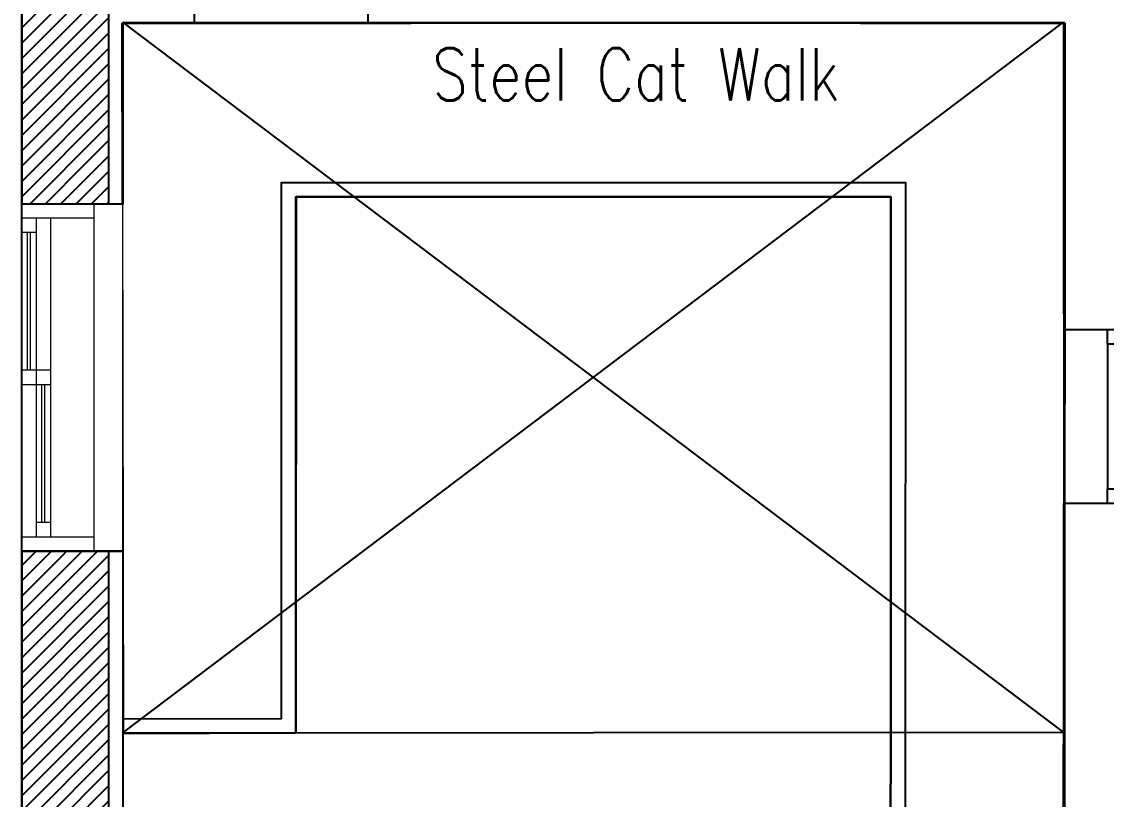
# Model space of a CAD drawing. Extents: x -678889171 to 586587, y -792238163 to 335485.
# Drawn here: x 79895 to 83640, y 49993 to 52677 of the extents above; entities that cross this region are included whole.
import ezdxf

# ---------------------------------------------------------------- set-up
doc = ezdxf.new("R2010")
doc.units = 0
doc.header["$MEASUREMENT"] = 0
doc.set_wipeout_variables(frame=1)
doc.linetypes.add('XR-A-9TH-FLOOR$0$XR-A-CORE$0$$0$HIDDEN-Z', pattern=[3, 2, -1])
doc.linetypes.add('XR-Ducts$0$XR-A-CORE$0$$0$HIDDEN-Z', pattern=[3, 2, -1])
doc.layers.get('0').update_dxf_attribs({"color": 8})
for name, color, linetype in [('XR-A-9TH-FLOOR$0$A-WALL', 252, 'Continuous'), ('XR-A-9TH-FLOOR$0$XR-A-TYP-2-3-4-5-6-7-8-9-10$0$A-WALL', 252, 'Continuous'), ('XR-A-9TH-FLOOR$0$XR-A-TYP-3-4-6-8-10$0$A-WALL', 252, 'Continuous'), ('XR-A-col-910$0$A-COLS', 252, 'Continuous'), ('XR-A-col-910$0$A-COLS-PATT', 252, 'Continuous'), ('XR-A-ST Cat Walk$0$A-ANNO-NOTE', 252, 'Continuous'), ('XR-A-ST Cat Walk$0$A-FLOR-HRAL', 252, 'Continuous'), ('XR-A-ST Cat Walk$0$A-FLOR-STRS', 252, 'Continuous'), ('XR-A-TYP34$0$XR-A-4TH-OLD DESIGN$0$A-WALL', 252, 'Continuous'), ('XR-A-TYP34$0$XR-A-CORE$0$$0$61-EGY-21-AR-1-GR-0A$0$A-FLOR-OPEN', 252, 'Continuous'), ('XR-A-TYP34$0$XR-A-TYP-3-4-6-8-10$0$A-WALL', 252, 'Continuous'), ('XR-A-TYP34$0$XR-A-TYP-3-4-6-8-10$0$XR-A-TYP-2-4-6-7-8$0$A-GLAZ', 252, 'Continuous'), ('XR-Ducts$0$A-ANNO-SYMB', 252, 'Continuous'), ('XR-Ducts$0$A-COLS', 252, 'Continuous'), ('XR-Ducts$0$XR-A-CORE$0$$0$61-EGY-21-AR-1-GR-0A$0$A-FLOR-OPEN', 252, 'Continuous'), ('XR-Typ26$0$XR-A-4TH-OLD DESIGN$0$A-WALL', 252, 'Continuous'), ('XR-Typ26$0$XR-A-TYP-2-3-4-5-6-7-8-9-10$0$A-WALL', 252, 'Continuous')]:
    doc.layers.add(name, color=color, linetype=linetype)
for name, color, linetype, lineweight in [('XR-A-9TH-FLOOR$0$XR-A-CORE$0$$0$A-DOOR-OVHD', 252, 'XR-A-9TH-FLOOR$0$XR-A-CORE$0$$0$HIDDEN-Z', 9), ('XR-A-col-910$0$MOD-COL', 252, 'Continuous', 50), ('XR-A-TYP34$0$XR-A-TYP-3-4-6-8-10$0$xref units$0$A-HIDD1', 252, 'Continuous', 20), ('XR-Ducts$0$2nd floor towers$0$xref units$0$A-ELEV-GLAZ', 252, 'Continuous', 20), ('XR-Ducts$0$2nd floor towers$0$xref units$0$A-GLAZ-SILL', 252, 'Continuous', 20), ('XR-Ducts$0$XR-A-CORE$0$$0$A-DOOR-OVHD', 252, 'XR-Ducts$0$XR-A-CORE$0$$0$HIDDEN-Z', 9)]:
    doc.layers.add(name, color=color, linetype=linetype, lineweight=lineweight)
doc.styles.add('XR-A-ST Cat Walk$0$MOD-E-TEXT', font='romans.shx', dxfattribs={"width": 0.8, "height": 1.8})

# ---------------------------------------------------------------- blocks, each defined once
blk = doc.blocks.new('XR-A-ST Cat Walk')
at = {"layer": 'XR-A-ST Cat Walk$0$A-FLOR-HRAL'}
for points in [[(83046.1, 36748), (83591.9, 36749.5), (83591.9, 38600), (85747.1, 38600), (85745.2, 34446.3), (83045.2, 34445.9)], [(83046.2, 36698), (83641.9, 36699.6), (83641.9, 38550), (85697.1, 38550), (85695.3, 34496.3), (83045.2, 34495.9)]]:
    blk.add_lwpolyline(points, dxfattribs=at)
at = {"layer": 'XR-A-ST Cat Walk$0$A-FLOR-STRS'}
blk.add_lwpolyline([(83046.2, 36698), (83042.3, 39150), (86297.3, 39150), (86295, 33896.3), (83044.6, 33896.2), (83044.3, 34496.2), (85695.3, 34496.3), (85697.1, 38550), (83643, 38550), (83641.9, 36699.6), (83046.2, 36698)], dxfattribs=at)
at = {"layer": 'XR-A-ST Cat Walk$0$A-ANNO-NOTE', "insert": (84130.7, 39063.6, 0), "char_height": 180, "width": 1370.474, "attachment_point": 1, "style": 'XR-A-ST Cat Walk$0$MOD-E-TEXT', "bg_fill": 2}
blk.add_mtext('\\pxqc;Steel Cat Walk', dxfattribs=at)
blk = doc.blocks.new('*U1523')
at = {"layer": 'XR-A-col-910$0$A-COLS-PATT'}
h = blk.add_hatch(dxfattribs=at)
h.set_pattern_fill('ANSI31', color=256, scale=300)
h.set_pattern_definition([(45, (200, -13250), (-26.516504, 26.516504), [])])
h.paths.add_polyline_path([(-15633.5, 85098.8), (-15333.5, 85098.8), (-15333.5, 71548.8), (-15633.5, 71548.8)])
at = {"layer": 'XR-A-col-910$0$A-COLS'}
blk.add_lwpolyline([(-15633.5, 85098.8), (-15333.5, 85098.8), (-15333.5, 71548.8), (-15633.5, 71548.8)], close=True, dxfattribs=at)
blk = doc.blocks.new('XR-A-col-910')
at = {"layer": 'XR-A-col-910$0$MOD-COL'}
blk.add_blockref('*U1523', (98328.5, -39343.8), dxfattribs=at)
blk = doc.blocks.new('XR-Ducts$0$2nd floor towers$0$xref units$0$WINDUCT')
at = {"layer": 'XR-Ducts$0$2nd floor towers$0$xref units$0$A-ELEV-GLAZ', "extrusion": (9.40717e-29, 1.54844e-15, -1)}
for p, q in [((171211.1, 30904.2), (171461.1, 30904.2)), ((171211.1, 30854.2), (171211.1, 30904.2)), ((171461.1, 30904.2), (171461.1, 29704.2)), ((171211.1, 30854.2), (171411.1, 30854.2)), ((171361.1, 30854.2), (171361.1, 29754.2)), ((171411.1, 30854.2), (171461.1, 30854.2)), ((171411.1, 30854.2), (171411.1, 29754.2)), ((171411.1, 30804.2), (171461.1, 30804.2)), ((171431.1, 30329.2), (171431.1, 30804.2)), ((171441.1, 30329.2), (171441.1, 30804.2)), ((171361.1, 30329.2), (171461.1, 30329.2)), ((171361.1, 30279.2), (171461.1, 30279.2)), ((171381.1, 29804.2), (171381.1, 30279.2)), ((171391.1, 29804.2), (171391.1, 30279.2)), ((171411.1, 29804.2), (171361.1, 29804.2)), ((171461.1, 29754.2), (171211.1, 29754.2)), ((171211.1, 29704.2), (171211.1, 29754.2)), ((171461.1, 29704.2), (171211.1, 29704.2))]:
    blk.add_line(p, q, dxfattribs=at)
at = {"layer": 'XR-Ducts$0$2nd floor towers$0$xref units$0$A-GLAZ-SILL', "extrusion": (9.40717e-29, 1.54844e-15, -1)}
blk.add_line((171211.1, 29754.2), (171211.1, 30854.2), dxfattribs=at)
blk = doc.blocks.new('XR-Ducts')
at = {"layer": 'XR-Ducts$0$XR-A-CORE$0$$0$61-EGY-21-AR-1-GR-0A$0$A-FLOR-OPEN'}
blk.add_line((83044.9, 36700), (86293.3, 36702), dxfattribs=at)
blk.add_wipeout([(83045, 38526.9), (82695, 38526.9), (82695, 37326.9), (83045, 37326.9)]).dxf.layer = 'XR-Ducts$0$A-ANNO-SYMB'
at = {"layer": 'XR-Ducts$0$A-COLS'}
for p, q in [((82695, 38526.9), (83045, 38526.9)), ((82695, 37326.9), (83045, 37326.9))]:
    blk.add_line(p, q, dxfattribs=at)
at = {"layer": 'XR-Ducts$0$XR-A-CORE$0$$0$61-EGY-21-AR-1-GR-0A$0$A-FLOR-OPEN'}
for p, q in [((86291.8, 39153.7), (83043.6, 36700)), ((86293.3, 36702), (83044.5, 39153.7))]:
    blk.add_line(p, q, dxfattribs=at)
at = {"layer": 'XR-Ducts$0$XR-A-CORE$0$$0$A-DOOR-OVHD'}
blk.add_lwpolyline([(83044.5, 39153.7), (86291.8, 39153.7), (86295, 33900), (83045.3, 33900)], close=True, dxfattribs=at)
at = {"xscale": -1}
blk.add_blockref('XR-Ducts$0$2nd floor towers$0$xref units$0$WINDUCT', (254156.1, 7622.7), dxfattribs=at)
blk = doc.blocks.new('*U1372')
at = {"layer": 'XR-A-TYP34$0$XR-A-TYP-3-4-6-8-10$0$XR-A-TYP-2-4-6-7-8$0$A-GLAZ'}
for p, q in [((80476.1, 59997.1), (79976.1, 59997.1)), ((79976.1, 59947.1), (80476.1, 59947.1)), ((79976.1, 59897.1), (80476.1, 59897.1))]:
    blk.add_line(p, q, dxfattribs=at)
blk.add_lwpolyline([(79926.1, 60147.1), (80526.1, 60147.1)], dxfattribs=at)
for points in [[(79926.1, 59997.1), (79976.1, 59997.1), (79976.1, 59897.1), (79926.1, 59897.1)], [(80476.1, 59997.1), (80526.1, 59997.1), (80526.1, 59897.1), (80476.1, 59897.1)]]:
    blk.add_lwpolyline(points, close=True, dxfattribs=at)
blk = doc.blocks.new('*U1373')
at = {"layer": 'XR-A-TYP34$0$XR-A-TYP-3-4-6-8-10$0$XR-A-TYP-2-4-6-7-8$0$A-GLAZ'}
for p, q in [((80476.1, 59997.1), (79976.1, 59997.1)), ((79976.1, 59947.1), (80476.1, 59947.1)), ((79976.1, 59897.1), (80476.1, 59897.1))]:
    blk.add_line(p, q, dxfattribs=at)
blk.add_lwpolyline([(79926.1, 60147.1), (80526.1, 60147.1)], dxfattribs=at)
for points in [[(79926.1, 59997.1), (79976.1, 59997.1), (79976.1, 59897.1), (79926.1, 59897.1)], [(80476.1, 59997.1), (80526.1, 59997.1), (80526.1, 59897.1), (80476.1, 59897.1)]]:
    blk.add_lwpolyline(points, close=True, dxfattribs=at)
blk = doc.blocks.new('XR-A-TYP34')
at = {"layer": 'XR-A-TYP34$0$XR-A-4TH-OLD DESIGN$0$A-WALL'}
blk.add_lwpolyline([(82791.3, 45755), (82695, 45755), (82695, 38526.9), (83045, 38526.9), (83045, 39150)], dxfattribs=at)
at = {"layer": 'XR-A-TYP34$0$XR-A-CORE$0$$0$61-EGY-21-AR-1-GR-0A$0$A-FLOR-OPEN'}
for p, q in [((86291.8, 39153.7), (83043.6, 36700)), ((86293.3, 36702), (83044.5, 39153.7)), ((83044.9, 36700), (86293.3, 36702))]:
    blk.add_line(p, q, dxfattribs=at)
at = {"layer": 'XR-A-TYP34$0$XR-A-TYP-3-4-6-8-10$0$A-WALL'}
for p, q in [((83290.6, 39150), (83045, 39150)), ((84260.6, 39150), (83890.6, 39150)), ((85941, 39150), (85360.6, 39150)), ((85941, 39150), (86291, 39150)), ((86295, 38091.9), (86295, 39155.1)), ((86545, 38091.9), (86295, 38091.9)), ((86293.4, 37491.9), (86293.4, 36526.9)), ((86545, 37491.9), (86295, 37491.9))]:
    blk.add_line(p, q, dxfattribs=at)
for points in [[(83290.6, 39400), (83290.6, 39150)], [(83890.6, 39400), (83890.6, 39150)]]:
    blk.add_lwpolyline(points, dxfattribs=at)
at = {"layer": 'XR-A-TYP34$0$XR-A-TYP-3-4-6-8-10$0$xref units$0$A-HIDD1'}
blk.add_line((84260.6, 39150), (85360.6, 39150), dxfattribs=at)
at = {"layer": 'XR-A-TYP34$0$XR-A-TYP-3-4-6-8-10$0$XR-A-TYP-2-4-6-7-8$0$A-GLAZ'}
for name, p, rotation in [('*U1373', (163817.1, 99296.4), 179.9995033120219), ('*U1372', (146441.6, -42434.5), 89.99963255234287)]:
    blk.add_blockref(name, p, dxfattribs=dict(at, rotation=rotation))

msp = doc.modelspace()

# ---------------------------------------------------------------- block references
at = {"layer": 'XR-A-9TH-FLOOR$0$A-WALL'}
msp.add_blockref('XR-A-ST Cat Walk', (-2800.4, 13522.1), dxfattribs=at)

# ---------------------------------------------------------------- next in the draw order: block references
msp.add_blockref('XR-A-col-910', (-2800.4, 13522.1), dxfattribs=at)

# ---------------------------------------------------------------- next in the draw order: block references
msp.add_blockref('XR-Ducts', (-2800.4, 13522.1), dxfattribs=at)

# ---------------------------------------------------------------- next in the draw order: linework, layer by layer
at = {"layer": 'XR-A-9TH-FLOOR$0$XR-A-CORE$0$$0$A-DOOR-OVHD'}
msp.add_lwpolyline([(80244.1, 52675.8), (83491.4, 52675.8), (83494.6, 47422.1), (80244.9, 47422.1)], close=True, dxfattribs=at)
at = {"layer": 'XR-A-9TH-FLOOR$0$XR-A-TYP-2-3-4-5-6-7-8-9-10$0$A-WALL'}
msp.add_line((83491.4, 50181.4), (83491.4, 48975.4), dxfattribs=at)
at = {"layer": 'XR-A-9TH-FLOOR$0$XR-A-TYP-3-4-6-8-10$0$A-WALL'}
msp.add_line((83494.6, 51014), (83494.6, 50057.7), dxfattribs=at)
at = {"layer": 'XR-Typ26$0$XR-A-4TH-OLD DESIGN$0$A-WALL'}
msp.add_lwpolyline([(80244.6, 47422.1), (80244.6, 50849), (79894.6, 50849), (79894.6, 45727.1)], dxfattribs=at)
at = {"layer": 'XR-Typ26$0$XR-A-TYP-2-3-4-5-6-7-8-9-10$0$A-WALL'}
msp.add_line((83493, 50049), (83491.4, 48975.4), dxfattribs=at)

# ---------------------------------------------------------------- next in the draw order: block references
at = {"layer": 'XR-A-9TH-FLOOR$0$A-WALL'}
msp.add_blockref('XR-A-TYP34', (-2800.4, 13522.1), dxfattribs=at)

doc.saveas('drawing.dxf')
